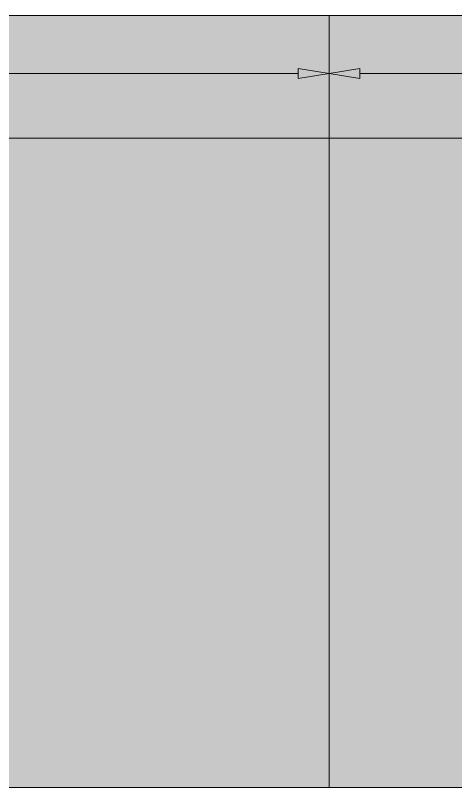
# Model space of a CAD drawing. Header units: centimetres. Extents: x -16.81 to -14.54, y 1.61 to 2.77.
# Drawn here: x -15.4488 to -15.3483, y 2.4294 to 2.6058 of the extents above; entities that cross this region are included whole.
import ezdxf

# ---------------------------------------------------------------- set-up
doc = ezdxf.new("R2010")
doc.units = ezdxf.units.CM
doc.header["$MEASUREMENT"] = 0
for name, color, linetype, lineweight in [('EXP BORDER', 7, 'Continuous', 0), ('EXP COTA', 7, 'Continuous', 0), ('EXP HATCH', 7, 'Continuous', 0)]:
    doc.layers.add(name, color=color, linetype=linetype, lineweight=lineweight)

# ---------------------------------------------------------------- blocks, each defined once
blk = doc.blocks.new('Block_104')
at = {"layer": 'EXP COTA', "true_color": 0x0000cc, "transparency": 33554687}
h = blk.add_hatch(color=172, dxfattribs=at)
h.dxf.hatch_style = 2
h.paths.add_polyline_path([(-15.38422, 2.59367), (-15.38422, 2.59132), (-15.37717, 2.5925)])
at = {"layer": 'EXP COTA', "color": 172, "lineweight": 0, "true_color": 0x0000cc}
for p, q in [((-15.37717, 2.60399), (-15.37717, 2.58544)), ((-15.58178, 2.5925), (-15.38422, 2.5925))]:
    blk.add_line(p, q, dxfattribs=at)
at = {"layer": 'EXP COTA'}
blk.add_lwpolyline([(-15.38422, 2.59367), (-15.38422, 2.59132), (-15.37717, 2.5925), (-15.37717, 2.5925)], close=True, dxfattribs=at)
blk = doc.blocks.new('Block_107')
at = {"layer": 'EXP COTA', "true_color": 0x0000cc, "transparency": 33554687}
h = blk.add_hatch(color=172, dxfattribs=at)
h.dxf.hatch_style = 2
h.paths.add_polyline_path([(-15.37011, 2.59367), (-15.37011, 2.59132), (-15.37717, 2.5925)])
at = {"layer": 'EXP COTA', "color": 172, "lineweight": 0, "true_color": 0x0000cc}
for p, q in [((-15.37717, 2.60399), (-15.37717, 2.58544)), ((-15.37011, 2.5925), (-15.17256, 2.5925))]:
    blk.add_line(p, q, dxfattribs=at)
at = {"layer": 'EXP COTA'}
blk.add_lwpolyline([(-15.37011, 2.59367), (-15.37011, 2.59132), (-15.37717, 2.5925), (-15.37717, 2.5925)], close=True, dxfattribs=at)
blk = doc.blocks.new('Block_110')
at = {"layer": 'EXP COTA', "color": 172, "lineweight": 0, "true_color": 0x0000cc}
blk.add_line((-15.79345, 2.57771), (-15.17256, 2.57771), dxfattribs=at)

msp = doc.modelspace()

# ---------------------------------------------------------------- hatches: boundary and pattern name
at = {"layer": 'EXP HATCH', "true_color": 0x2776bb, "transparency": 33554687}
h = msp.add_hatch(color=152, dxfattribs=at)
edge = h.paths.add_edge_path()
edge.add_spline(control_points=[(-15.1655, 2.60576), (-15.1655, 2.60576), (-15.37717, 2.60576), (-15.37717, 2.60576), (-15.37717, 2.60576), (-15.37717, 2.42937), (-15.37717, 2.42937), (-15.37717, 2.42937), (-15.1655, 2.42937), (-15.1655, 2.42937), (-15.1655, 2.42937), (-15.1655, 2.60576), (-15.1655, 2.60576)], knot_values=[0, 0, 0, 0, 1, 1, 1, 2, 2, 2, 3, 3, 3, 4, 4, 4, 4], degree=3, periodic=0)
edge = h.paths.add_edge_path()
edge.add_spline(control_points=[(-15.37717, 2.60576), (-15.37717, 2.60576), (-15.58884, 2.60576), (-15.58884, 2.60576), (-15.58884, 2.60576), (-15.58884, 2.42937), (-15.58884, 2.42937), (-15.58884, 2.42937), (-15.37717, 2.42937), (-15.37717, 2.42937), (-15.37717, 2.42937), (-15.37717, 2.60576), (-15.37717, 2.60576)], knot_values=[0, 0, 0, 0, 1, 1, 1, 2, 2, 2, 3, 3, 3, 4, 4, 4, 4], degree=3, periodic=0)
edge.add_line((-15.37717, 2.60576), (-15.37717, 2.60576))
edge = h.paths.add_edge_path()
edge.add_spline(control_points=[(-15.58884, 2.60576), (-15.58884, 2.60576), (-15.8005, 2.60576), (-15.8005, 2.60576), (-15.8005, 2.60576), (-15.8005, 2.42937), (-15.8005, 2.42937), (-15.8005, 2.42937), (-15.58884, 2.42937), (-15.58884, 2.42937), (-15.58884, 2.42937), (-15.58884, 2.60576), (-15.58884, 2.60576)], knot_values=[0, 0, 0, 0, 1, 1, 1, 2, 2, 2, 3, 3, 3, 4, 4, 4, 4], degree=3, periodic=0)
edge.add_line((-15.58884, 2.60576), (-15.58884, 2.60576))

# ---------------------------------------------------------------- linework, layer by layer
at = {"layer": 'EXP BORDER', "color": 253, "lineweight": 0, "true_color": 0xadadad}
for points in [[(-15.58884, 2.60576), (-15.37717, 2.60576), (-15.37717, 2.42937), (-15.58884, 2.42937)], [(-15.37717, 2.60576), (-15.1655, 2.60576), (-15.1655, 2.42937), (-15.37717, 2.42937)]]:
    msp.add_lwpolyline(points, close=True, dxfattribs=at)
at = {"layer": 'EXP HATCH'}
for points in [[(-15.37717, 2.60576), (-15.37717, 2.60576), (-15.58884, 2.60576), (-15.58884, 2.60576), (-15.58884, 2.60576), (-15.58884, 2.42937), (-15.58884, 2.42937), (-15.58884, 2.42937), (-15.37717, 2.42937), (-15.37717, 2.42937), (-15.37717, 2.42937), (-15.37717, 2.60576), (-15.37717, 2.60576)], [(-15.1655, 2.60576), (-15.1655, 2.60576), (-15.37717, 2.60576), (-15.37717, 2.60576), (-15.37717, 2.60576), (-15.37717, 2.42937), (-15.37717, 2.42937), (-15.37717, 2.42937), (-15.1655, 2.42937), (-15.1655, 2.42937), (-15.1655, 2.42937), (-15.1655, 2.60576), (-15.1655, 2.60576)]]:
    msp.add_open_spline(points, degree=3, knots=[0, 0, 0, 0, 1, 1, 1, 2, 2, 2, 3, 3, 3, 4, 4, 4, 4], dxfattribs=at)

# ---------------------------------------------------------------- block references
at = {"layer": 'EXP COTA'}
for name in ['Block_110', 'Block_104', 'Block_107']:
    msp.add_blockref(name, (0, 0), dxfattribs=at)

doc.saveas('drawing.dxf')
